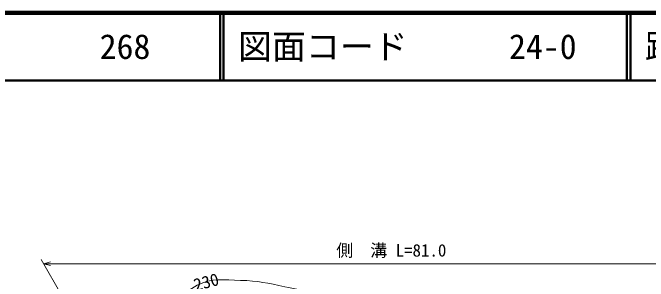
# Model space of a CAD drawing. Units: millimetres, scale not verified. Extents: x 40000 to 680000, y 20000 to 380000.
# Drawn here: x 87138 to 180892, y 340342 to 380000 of the extents above; entities that cross this region are included whole.
import ezdxf
from ezdxf.enums import TextEntityAlignment as Align

# ---------------------------------------------------------------- set-up
doc = ezdxf.new("R2010")
doc.units = ezdxf.units.MM
doc.header["$LTSCALE"] = 1000
for name, color, linetype, lineweight in [('M-BGD', 7, 'Continuous', 13), ('M-STR-HTXT', 7, 'Continuous', 13), ('M-TTL', 2, 'Continuous', 140), ('M-TTL-LINE', 7, 'Continuous', 50), ('M-TTL-TXT', 7, 'Continuous', 13)]:
    doc.layers.add(name, color=color, linetype=linetype, lineweight=lineweight)
doc.styles.add('ＭＳ ゴシック', font='')
doc.styles.get('ＭＳ ゴシック').set_extended_font_data('MS Gothic')

msp = doc.modelspace()

# ---------------------------------------------------------------- linework, layer by layer
at = {"layer": 'M-BGD'}
msp.add_open_spline([(109930, 319633), (109430, 321282), (109314, 321758), (108972, 323134), (108290, 325876), (107572, 327424), (107663, 330248), (107726, 332194), (108589, 333181), (109626, 334828), (111050, 337091), (112016, 338494), (114369, 339762), (116576, 340952), (118242, 340516), (120748, 340471), (123329, 340425), (124762, 340063), (127291, 339544), (130196, 338948), (131894, 338696), (134596, 337472), (136533, 336595), (137522, 335866), (139176, 334528), (140570, 333401), (141151, 332544), (142502, 331366), (143652, 330363), (144059, 330037), (145529, 328896)], degree=3, knots=[0, 0, 0, 0, 1, 1, 1, 2, 2, 2, 3, 3, 3, 4, 4, 4, 5, 5, 5, 6, 6, 6, 7, 7, 7, 8, 8, 8, 9, 9, 9, 10, 10, 10, 10], dxfattribs=at)
at = {"layer": 'M-STR-HTXT'}
for p, q in [((102092, 324940), (91355, 343541)), ((91699, 342945), (92699, 343195)), ((91699, 342945), (194278, 342945)), ((91699, 342945), (92699, 342695))]:
    msp.add_line(p, q, dxfattribs=at)
at = {"layer": 'M-TTL'}
msp.add_line((680000, 380000), (40000, 380000), dxfattribs=at)
at = {"layer": 'M-TTL-LINE'}
for p, q in [((117750, 380000), (117750, 370000)), ((118250, 380000), (118250, 370000)), ((177750, 380000), (177750, 370000)), ((178250, 380000), (178250, 370000)), ((40000, 370000), (680000, 370000))]:
    msp.add_line(p, q, dxfattribs=at)

# ---------------------------------------------------------------- texts
at = {"layer": 'M-BGD', "style": 'ＭＳ ゴシック'}
msp.add_text('230', height=1833, rotation=15.041, dxfattribs=at).set_placement((115678, 340239), align=Align.MIDDLE_CENTER)
at = {"layer": 'M-STR-HTXT', "style": 'ＭＳ ゴシック'}
msp.add_text('側\u3000溝 L=81.0', height=1833, dxfattribs=at).set_placement((142989, 343445), align=Align.BOTTOM_CENTER)
at = {"layer": 'M-TTL-TXT', "style": 'ＭＳ ゴシック'}
for s, p in [('路線コード      268', (60000, 375000)), ('図面コード      24-0', (120380, 375000)), ('路 線 名      一般県道豊田三隅線', (180380, 375000))]:
    msp.add_text(s, height=3666, dxfattribs=at).set_placement(p, align=Align.MIDDLE_LEFT)

doc.saveas('drawing.dxf')
